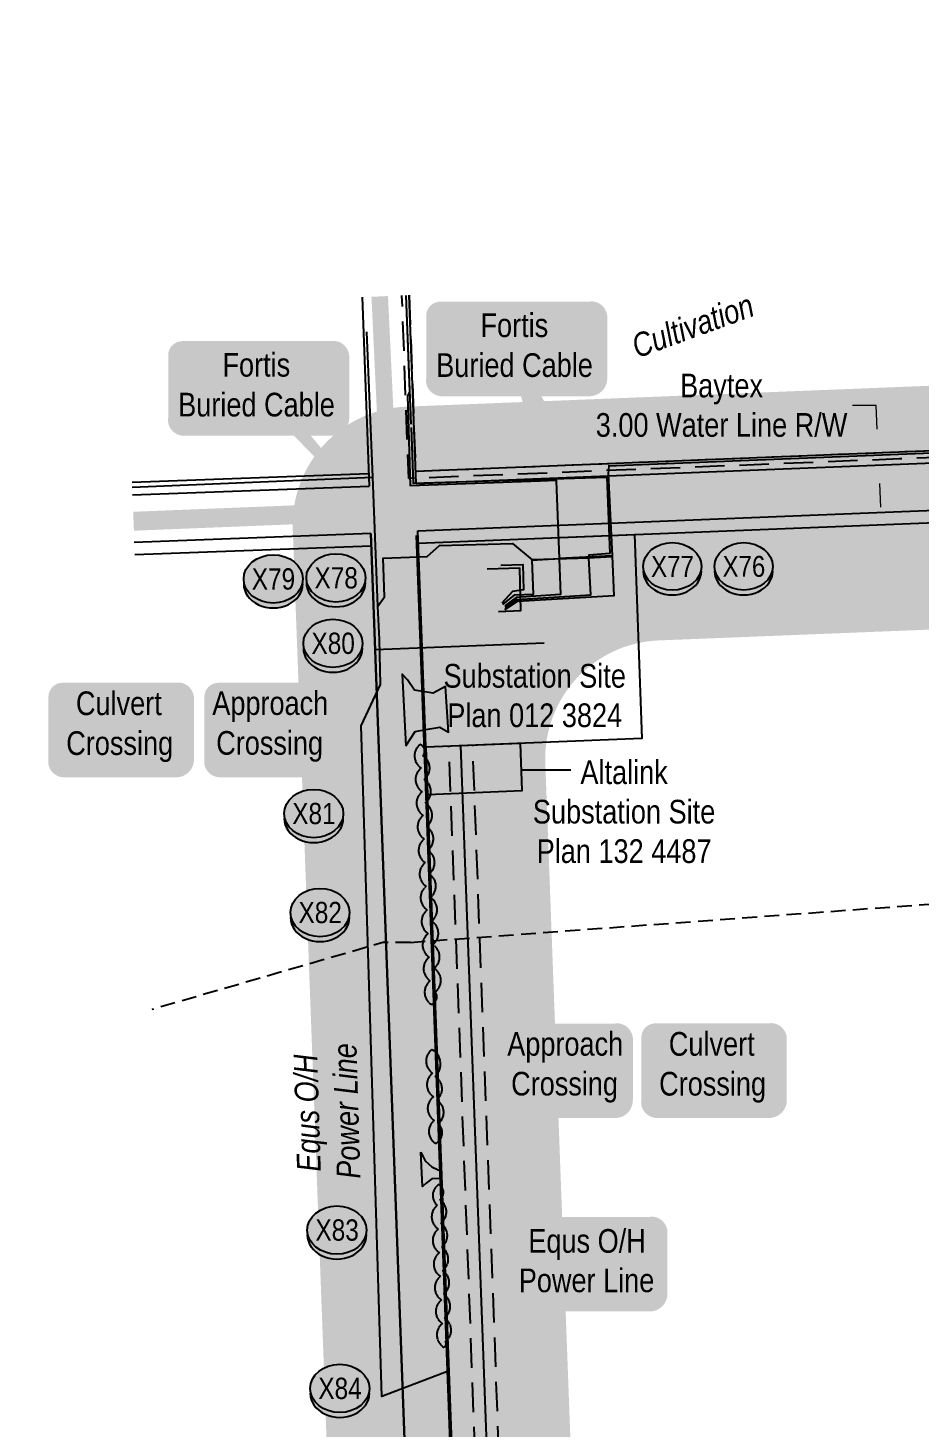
# Model space of a CAD drawing. Extents: x 675519 to 688669, y 5804595 to 5836613.
# Drawn here: x 683234 to 683611, y 5835244 to 5835836 of the extents above; entities that cross this region are included whole.
import ezdxf
from ezdxf.enums import TextEntityAlignment as Align

# ---------------------------------------------------------------- set-up
doc = ezdxf.new("R2010")
doc.units = 0
doc.header["$LTSCALE"] = 5
doc.header["$PDMODE"] = 3
doc.header["$PDSIZE"] = 10
for name, pattern in [('0', [1, 1, 0]), ('foc-FLOWLINE', [3.75, 2.5, -1.25]), ('UG_PIPE', [1.875, 1.25, -0.625])]:
    doc.linetypes.add(name, pattern=pattern)
doc.layers.get('Defpoints').update_dxf_attribs({"color": 9})
doc.layers.add('10-20_pump_placements_Lin', color=7, linetype='Continuous', plot=False)
for name, color, linetype in [('AS-PIPE-UG', 44, 'UG_PIPE'), ('AS-POWER', 104, 'foc-POWER'), ('AS-POWER-T', 104, 'Continuous'), ('AS-ROADS', 254, 'Continuous'), ('AS-TELEPHONE', 224, 'foc-TEL'), ('AS-TELUS', 224, 'foc-TEL'), ('C-FLOWLINE', 13, 'foc-FLOWLINE'), ('CG-NOTES', 7, 'Continuous'), ('F-EZE', 190, 'foc-FLOWLINE'), ('F-RW', 190, 'Continuous'), ('L-SEC', 7, 'Continuous'), ('L-TITLEDB', 4, 'Continuous'), ('P-BUFFER-H 30m', 51, 'Continuous'), ('P-CROSSINGS', 250, 'Continuous'), ('T-BUSH', 110, '0')]:
    doc.layers.add(name, color=color, linetype=linetype)
for name, color, linetype, lineweight in [('C-AR-T', 13, 'Continuous', 9), ('F-RW-T', 190, 'Continuous', 9), ('T-TEXT', 48, 'Continuous', 18)]:
    doc.layers.add(name, color=color, linetype=linetype, lineweight=lineweight)
doc.layers.add('P-PROPOSED-WL3', color=92, linetype='Continuous', true_color=0x00bd00)
doc.layers.add('P-PROPOSED-WL4', color=7, linetype='Continuous', true_color=0x5b5bc8)
doc.styles.add('175L', font='ARIALN.TTF', dxfattribs={"height": 20})
doc.styles.add('80', font='ARIALN.TTF', dxfattribs={"height": 10})
doc.styles.add('80CG', font='ARIALN.TTF', dxfattribs={"height": 10})
doc.styles.add('80LS', font='ARIALNI.TTF', dxfattribs={"height": 10})
doc.styles.add('Crossing', font='ARIALN.TTF', dxfattribs={"height": 10})
doc.styles.add('foc-LtypeFont', font='ARIALN.TTF', dxfattribs={"height": 7.35})
doc.linetypes.add('foc-POWER', pattern='A,6,-1,["P",foc-LtypeFont,S=0.2,R=0,X=-0.625,Y=-0.75],-1.24,4', length=12.24)
doc.linetypes.add('foc-TEL', pattern='A,2,-1,["T",foc-LtypeFont,S=0.2,R=0,X=-0.425,Y=-0.75],-1.24,8', length=12.24)
doc.linetypes.add('foc-TEL-NOLINE', pattern='A,0,-2,["T",foc-LtypeFont,S=0.2,R=0,X=-0.425,Y=-0.75],-10.24', length=12.24)
doc.dimstyles.new('Compass 5 000', dxfattribs={"dimscale": 5, "dimtxt": 9, "dimasz": 2, "dimexe": 0.2, "dimexo": 0.0625, "dimgap": 0.5, "dimtad": 0, "dimtih": 1, "dimtoh": 1, "dimzin": 0, "dimdsep": 46, "dimtxsty": '80CG', "dimcen": 0.1, "dimse1": 1, "dimse2": 1, "dimclrd": 256, "dimclrt": 256, "dimaunit": 1, "dimadec": 4, "dimazin": 0, "dimtfac": 0.06, "dimtofl": 0, "dimtmove": 0, "dimatfit": 1, "dimfxl": 0.2, "dimtolj": 1, "dimtzin": 0, "dimlwd": -1, "dimarcsym": 0})

# ---------------------------------------------------------------- blocks, each defined once
blk = doc.blocks.new('*U830')
h = blk.add_hatch(color=254)
edge = h.paths.add_edge_path()
edge.add_line((-24, -20), (24, -20))
edge.add_arc((24, -14), 6, 270, 360)
edge.add_line((30, -14), (30, 12.5))
edge.add_arc((24, 12.5), 6, 0, 90)
edge.add_line((24, 18.5), (-24, 18.5))
edge.add_arc((-24, 12.5), 6, 90, 180)
edge.add_line((-30, 12.5), (-30, -14))
edge.add_arc((-24, -14), 6, 180, 270)
at = {"color": 160, "flags": 128}
blk.add_lwpolyline([(-24, -20, 3, 3, 0), (24, -20, 3, 3, 0.414214), (30, -14, 3, 3, 0), (30, 12.5, 3, 0, 0.414214), (24, 18.5, 0, 0, 0), (-24, 18.5, 0, 0, 0.414214), (-30, 12.5, 0, 0, 0), (-30, -14, 0, 3, 0.414214)], format="xyseb", close=True, dxfattribs=at)
at = {"color": 160, "style": '80'}
blk.add_attdef('ENTER_TEXT_001', (-26.85, -4.92), '', height=10, dxfattribs=at)
blk = doc.blocks.new('*U1055')
h = blk.add_hatch(color=255)
edge = h.paths.add_edge_path()
edge.add_line((-26.5, -20), (26.5, -20))
edge.add_arc((26.5, -14), 6, 270, 360)
edge.add_line((32.5, -14), (32.5, 12.5))
edge.add_arc((26.5, 12.5), 6, 0, 90)
edge.add_line((26.5, 18.5), (-26.5, 18.5))
edge.add_arc((-26.5, 12.5), 6, 90, 180)
edge.add_line((-32.5, 12.5), (-32.5, -14))
edge.add_arc((-26.5, -14), 6, 180, 270)
at = {"color": 104, "flags": 128}
blk.add_lwpolyline([(-26.5, -20, 3, 3, 0), (26.5, -20, 3, 3, 0.414214), (32.5, -14, 3, 3, 0), (32.5, 12.5, 3, 0, 0.414214), (26.5, 18.5, 0, 0, 0), (-26.5, 18.5, 0, 0, 0.414214), (-32.5, 12.5, 0, 0, 0), (-32.5, -14, 0, 3, 0.414214)], format="xyseb", close=True, dxfattribs=at)
blk.add_lwpolyline([(-60.47, -46.81, 0, 7.5, 0), (0, 0, 0, 0, 0)], format="xyseb", dxfattribs=at)
at = {"color": 104, "style": '80'}
blk.add_attdef('ENTER_TEXT_001', (-26.85, -4.92), '', height=10, dxfattribs=at)
blk = doc.blocks.new('xing2')
h = blk.add_hatch(color=50)
h.dxf.hatch_style = 1
edge = h.paths.add_edge_path()
edge.add_ellipse((0, 0), major_axis=(-12.5, 0), ratio=0.816297, start_angle=0, end_angle=360)
h = blk.add_hatch(color=250)
h.dxf.hatch_style = 1
edge = h.paths.add_edge_path()
edge.add_ellipse((0, -2.05), major_axis=(-12.5, 0), ratio=0.816297, start_angle=0, end_angle=180)
edge.add_line((12.5, -2.05), (12.5, 0))
edge.add_ellipse((0, 0), major_axis=(-12.5, 0), ratio=0.816297, start_angle=0, end_angle=180, ccw=False)
edge.add_line((-12.5, 0), (-12.5, -2.05))
at = {"color": 250}
blk.add_ellipse((0, 0), major_axis=(-12.5, 0), ratio=0.816297, dxfattribs=at)
blk.add_ellipse((0, -2.05), major_axis=(-12.5, 0), ratio=0.816297, start_param=0, end_param=3.141593, dxfattribs=at)
at = {"color": 250, "style": 'Crossing'}
blk.add_attdef('CROSSING', text='', height=9, dxfattribs=at).set_placement((0.09, 0.02), align=Align.MIDDLE_CENTER)
at = {"color": 250, "style": 'Crossing', "flags": 1}
for tag, p in [('OWNER', (0.09, -12.49)), ('DESCRIPTION', (0.09, -25.77)), ('LOCATION', (0.09, -39.3)), ('DWG_REF', (0.09, -52.84))]:
    blk.add_attdef(tag, text='', height=9, dxfattribs=at).set_placement(p, align=Align.MIDDLE_CENTER)
blk = doc.blocks.new('*U832')
h = blk.add_hatch(color=59)
edge = h.paths.add_edge_path()
edge.add_line((-21.5, -20), (21.5, -20))
edge.add_arc((21.5, -14), 6, 270, 360)
edge.add_line((27.5, -14), (27.5, 12.5))
edge.add_arc((21.5, 12.5), 6, 0, 90)
edge.add_line((21.5, 18.5), (-21.5, 18.5))
edge.add_arc((-21.5, 12.5), 6, 90, 180)
edge.add_line((-27.5, 12.5), (-27.5, -14))
edge.add_arc((-21.5, -14), 6, 180, 270)
at = {"color": 1, "flags": 128}
blk.add_lwpolyline([(-21.5, -20, 3, 3, 0), (21.5, -20, 3, 3, 0.414214), (27.5, -14, 3, 3, 0), (27.5, 12.5, 3, 0, 0.414214), (21.5, 18.5, 0, 0, 0), (-21.5, 18.5, 0, 0, 0.414214), (-27.5, 12.5, 0, 0, 0), (-27.5, -14, 0, 3, 0.414214)], format="xyseb", close=True, dxfattribs=at)
blk.add_lwpolyline([(63.08, 0.22, 0, 7.5, 0), (0, 0, 0, 0, 0)], format="xyseb", dxfattribs=at)
at = {"color": 1, "style": '80'}
blk.add_attdef('ENTER_TEXT_001', (-35.99, -5), '', height=10, dxfattribs=at)
blk = doc.blocks.new('*U834')
h = blk.add_hatch(color=59)
edge = h.paths.add_edge_path()
edge.add_line((-21.5, -20), (21.5, -20))
edge.add_arc((21.5, -14), 6, 270, 360)
edge.add_line((27.5, -14), (27.5, 12.5))
edge.add_arc((21.5, 12.5), 6, 0, 90)
edge.add_line((21.5, 18.5), (-21.5, 18.5))
edge.add_arc((-21.5, 12.5), 6, 90, 180)
edge.add_line((-27.5, 12.5), (-27.5, -14))
edge.add_arc((-21.5, -14), 6, 180, 270)
at = {"color": 1, "flags": 128}
blk.add_lwpolyline([(-21.5, -20, 3, 3, 0), (21.5, -20, 3, 3, 0.414214), (27.5, -14, 3, 3, 0), (27.5, 12.5, 3, 0, 0.414214), (21.5, 18.5, 0, 0, 0), (-21.5, 18.5, 0, 0, 0.414214), (-27.5, 12.5, 0, 0, 0), (-27.5, -14, 0, 3, 0.414214)], format="xyseb", close=True, dxfattribs=at)
blk.add_lwpolyline([(-53.13, -44.56, 0, 7.5, 0), (0, 0, 0, 0, 0)], format="xyseb", dxfattribs=at)
at = {"color": 1, "style": '80'}
blk.add_attdef('ENTER_TEXT_001', (-35.99, -5), '', height=10, dxfattribs=at)
blk = doc.blocks.new('*D1007')
at = {"layer": 'C-AR-T', "transparency": 16777216}
for p, q in [((683592.78, 5835676.52), (683582.78, 5835676.52)), ((683593.18, 5835666.53), (683592.78, 5835676.52)), ((683594.09, 5835643.54), (683594.49, 5835633.55))]:
    blk.add_line(p, q, dxfattribs=at)
for points in [[(683594.84, 5835666.59), (683591.51, 5835666.46), (683593.57, 5835656.53)], [(683595.76, 5835643.61), (683592.43, 5835643.48), (683593.69, 5835653.54)]]:
    blk.add_solid(points, dxfattribs=at)
at = {"layer": 'Defpoints', "color": 0, "transparency": 16777216}
for p in [(683593.57, 5835656.53), (683605.75, 5835657.02), (683605.87, 5835654.02)]:
    blk.add_point(p, dxfattribs=at)
at = {"layer": 'C-AR-T', "transparency": 16777216, "insert": (683527.39, 5835676.52), "char_height": 10, "attachment_point": 5, "style": '80CG'}
blk.add_mtext('\\A1;Baytex\\P3.00 Water Line R/W', dxfattribs=at)
blk = doc.blocks.new('*U1073')
h = blk.add_hatch(color=255)
edge = h.paths.add_edge_path()
edge.add_line((-31.5, -20), (31.5, -20))
edge.add_arc((31.5, -14), 6, 270, 360)
edge.add_line((37.5, -14), (37.5, 12.5))
edge.add_arc((31.5, 12.5), 6, 0, 90)
edge.add_line((31.5, 18.5), (-31.5, 18.5))
edge.add_arc((-31.5, 12.5), 6, 90, 180)
edge.add_line((-37.5, 12.5), (-37.5, -14))
edge.add_arc((-31.5, -14), 6, 180, 270)
at = {"color": 104, "flags": 128}
blk.add_lwpolyline([(-31.5, -20, 3, 3, 0), (31.5, -20, 3, 3, 0.414214), (37.5, -14, 3, 3, 0), (37.5, 12.5, 3, 0, 0.414214), (31.5, 18.5, 0, 0, 0), (-31.5, 18.5, 0, 0, 0.414214), (-37.5, 12.5, 0, 0, 0), (-37.5, -14, 0, 3, 0.414214)], format="xyseb", close=True, dxfattribs=at)
blk.add_lwpolyline([(18, -73.11, 0, 7.5, 0), (0, 0, 0, 0, 0)], format="xyseb", dxfattribs=at)
at = {"color": 104, "style": '80'}
blk.add_attdef('ENTER_TEXT_001', (-26.85, -4.92), '', height=10, dxfattribs=at)
blk = doc.blocks.new('*U1074')
h = blk.add_hatch(color=255)
edge = h.paths.add_edge_path()
edge.add_line((-31.5, -20), (31.5, -20))
edge.add_arc((31.5, -14), 6, 270, 360)
edge.add_line((37.5, -14), (37.5, 12.5))
edge.add_arc((31.5, 12.5), 6, 0, 90)
edge.add_line((31.5, 18.5), (-31.5, 18.5))
edge.add_arc((-31.5, 12.5), 6, 90, 180)
edge.add_line((-37.5, 12.5), (-37.5, -14))
edge.add_arc((-31.5, -14), 6, 180, 270)
at = {"color": 104, "flags": 128}
blk.add_lwpolyline([(-31.5, -20, 3, 3, 0), (31.5, -20, 3, 3, 0.414214), (37.5, -14, 3, 3, 0), (37.5, 12.5, 3, 0, 0.414214), (31.5, 18.5, 0, 0, 0), (-31.5, 18.5, 0, 0, 0.414214), (-37.5, 12.5, 0, 0, 0), (-37.5, -14, 0, 3, 0.414214)], format="xyseb", close=True, dxfattribs=at)
blk.add_lwpolyline([(66.08, -73.36, 0, 7.5, 0), (0, 0, 0, 0, 0)], format="xyseb", dxfattribs=at)
at = {"color": 104, "style": '80'}
blk.add_attdef('ENTER_TEXT_001', (-26.85, -4.92), '', height=10, dxfattribs=at)

msp = doc.modelspace()

# ---------------------------------------------------------------- hatches: boundary and pattern name
at = {"layer": 'AS-ROADS'}
h = msp.add_hatch(color=256, dxfattribs=at)
h.dxf.hatch_style = 1
h.paths.add_polyline_path([(683393.978, 5835532.591), (683397.955, 5835538.718), (683404.086, 5835539.877), (683408.39, 5835540.546), (683412.035, 5835538.393), (683410.709, 5835557.768), (683405.573, 5835554.953), (683397.619, 5835556.112), (683394.637, 5835560.583), (683392.482, 5835562.902)])
h = msp.add_hatch(color=256, dxfattribs=at)
h.dxf.hatch_style = 1
h.paths.add_polyline_path([(683400.249, 5835360.92), (683402.076, 5835357.267), (683404.948, 5835354.658), (683407.624, 5835353.418), (683408.93, 5835353.027), (683408.995, 5835349.765), (683404.948, 5835349.7), (683402.533, 5835347.874), (683400.967, 5835346.373)])
at = {"layer": 'P-BUFFER-H 30m'}
h = msp.add_hatch(color=256, dxfattribs=at)
h.dxf.hatch_style = 1
edge = h.paths.add_edge_path()
edge.add_line((681080.718, 5808646.187), (681105.572, 5807996.066))
edge.add_line((681105.572, 5807996.066), (681135.943, 5807191.54))
edge.add_line((681135.943, 5807191.54), (681164.781, 5806422.193))
edge.add_arc((681202.018, 5806388.837), 49.992, 138.147575, 141.033878)
edge.add_line((681163.148, 5806420.275), (680801.328, 5806406.652))
edge.add_arc((680803.209, 5806356.695), 49.992, 92.156272, 138.00115)
edge.add_line((680766.057, 5806390.146), (680763.26, 5806387.039))
edge.add_line((680763.26, 5806387.039), (680763.26, 5806387.039))
edge.add_arc((680800.414, 5806353.589), 49.993, 138.002226, 138.002478)
edge.add_line((680763.26, 5806387.039), (680748.371, 5806370.502))
edge.add_arc((680785.523, 5806337.052), 49.992, 138.000934, 143.499205)
edge.add_arc((680697.368, 5806352.71), 49.992, 16.357193, 92.156635)
edge.add_line((680695.487, 5806402.666), (680404.164, 5806391.696))
edge.add_arc((680406.045, 5806341.739), 49.992, 92.156635, 182.205693)
edge.add_line((680356.09, 5806339.815), (680356.205, 5806336.818))
edge.add_line((680356.205, 5806336.818), (680356.205, 5806336.817))
edge.add_line((680356.205, 5806336.817), (680387.119, 5805534.19))
edge.add_arc((680437.074, 5805536.114), 49.992, 182.205693, 213.784565)
edge.add_line((680395.524, 5805508.315), (680396.741, 5805506.496))
edge.add_arc((680438.291, 5805534.295), 49.992, 213.784565, 215.811121)
edge.add_arc((680440.258, 5805531.357), 49.992, 211.758009, 212.724119)
edge.add_line((680398.2, 5805504.331), (680410.517, 5805185.397))
edge.add_arc((680460.472, 5805187.327), 49.992, 182.211697, 236.86814)
edge.add_arc((680445.202, 5805096.945), 49.992, 103.951921, 155.285581)
edge.add_line((680399.789, 5805117.847), (680241.828, 5804774.643))
edge.add_arc((680287.241, 5804753.741), 49.992, 155.285581, 245.285581)
edge.add_line((680266.339, 5804708.328), (680269.064, 5804707.074))
edge.add_arc((680289.966, 5804752.487), 49.992, 245.285581, 335.285581)
edge.add_line((680335.379, 5804731.586), (680471.559, 5805027.467))
edge.add_arc((680487.917, 5805074.707), 49.992, 250.899944, 291.992958)
edge.add_line((680506.639, 5805028.353), (680530.892, 5805038.148))
edge.add_arc((680512.17, 5805084.502), 49.992, 291.992958, 360)
edge.add_line((680562.162, 5805084.502), (680562.162, 5805168.516))
edge.add_arc((680512.17, 5805168.516), 49.992, 0, 66.879693)
edge.add_line((680531.8, 5805214.492), (680512.128, 5805222.891))
edge.add_line((680512.128, 5805222.891), (680500.53, 5805523.259))
edge.add_arc((680450.575, 5805521.33), 49.992, 2.211414, 33.784565)
edge.add_line((680492.125, 5805549.129), (680489.45, 5805553.127))
edge.add_line((680489.45, 5805553.127), (680461.039, 5806290.781))
edge.add_line((680461.039, 5806290.781), (680648.999, 5806297.859))
edge.add_line((680648.999, 5806297.859), (680648.238, 5806286.169))
edge.add_arc((680698.124, 5806282.921), 49.992, 176.274607, 211.300105)
edge.add_line((680655.408, 5806256.949), (680672.076, 5806229.535))
edge.add_arc((680714.792, 5806255.507), 49.992, 211.300105, 234.633064)
edge.add_line((680685.856, 5806214.74), (680706.872, 5806199.823))
edge.add_arc((680735.808, 5806240.589), 49.992, 234.633064, 275.426968)
edge.add_line((680740.537, 5806190.821), (680763.523, 5806193.005))
edge.add_arc((680758.795, 5806242.773), 49.992, 275.426968, 289.870674)
edge.add_line((680775.787, 5806195.758), (680795.915, 5806203.032))
edge.add_arc((680778.922, 5806250.048), 49.992, 289.870674, 316.904938)
edge.add_line((680815.428, 5806215.892), (680827.354, 5806228.64))
edge.add_arc((680790.849, 5806262.795), 49.992, 316.904938, 369.524588)
edge.add_line((680840.152, 5806271.067), (680834.485, 5806304.844))
edge.add_line((680834.485, 5806304.844), (681207.653, 5806318.894))
edge.add_arc((681205.772, 5806368.851), 49.992, 272.156272, 335.599006)
edge.add_arc((681219.148, 5806386.481), 49.992, 310.024654, 362.146657)
edge.add_line((681269.105, 5806388.353), (681238.854, 5807195.412))
edge.add_line((681238.854, 5807195.412), (681208.481, 5807999.976))
edge.add_line((681208.481, 5807999.976), (681185.252, 5808607.616))
edge.add_line((681185.252, 5808607.616), (681185.18, 5808609.49))
edge.add_arc((681150.888, 5808645.867), 49.992, 313.310399, 362.18938)
edge.add_line((681200.844, 5808647.777), (681194.885, 5808803.646))
edge.add_line((681194.885, 5808803.646), (681179.674, 5809204.914))
edge.add_line((681179.674, 5809204.914), (681166.464, 5809553.361))
edge.add_line((681166.464, 5809553.361), (681231.809, 5809555.992))
edge.add_arc((681229.798, 5809605.944), 49.992, 272.305414, 362.305414)
edge.add_line((681279.75, 5809607.955), (681278.699, 5809634.046))
edge.add_arc((681228.748, 5809632.035), 49.992, 2.305414, 92.305549)
edge.add_line((681226.736, 5809681.987), (681161.429, 5809679.358))
edge.add_line((681161.429, 5809679.358), (681146.968, 5810028.265))
edge.add_line((681146.968, 5810028.265), (681130.315, 5810430.061))
edge.add_line((681130.315, 5810430.061), (681113.617, 5810831.886))
edge.add_line((681113.617, 5810831.886), (681096.918, 5811233.706))
edge.add_line((681096.918, 5811233.706), (681080.229, 5811635.773))
edge.add_line((681080.229, 5811635.773), (681063.54, 5812037.842))
edge.add_line((681063.54, 5812037.842), (681058.653, 5812155.661))
edge.add_arc((681008.704, 5812153.589), 49.992, 2.374975, 51.253492)
edge.add_line((681039.993, 5812192.579), (681012.958, 5812844.399))
edge.add_arc((680963.009, 5812842.328), 49.992, 2.37502, 10.464452)
edge.add_arc((680962.43, 5812856.431), 49.992, 354.232685, 362.351272)
edge.add_line((681012.381, 5812858.482), (681008.576, 5812951.13))
edge.add_arc((680974.182, 5812987.41), 49.992, 313.471584, 362.351393)
edge.add_line((681024.132, 5812989.461), (681012.874, 5813263.64))
edge.add_line((681012.874, 5813263.64), (680996.387, 5813665.133))
edge.add_line((680996.387, 5813665.133), (680979.9, 5814066.646))
edge.add_line((680979.9, 5814066.646), (680963.413, 5814468.105))
edge.add_line((680963.413, 5814468.105), (680947.82, 5814868.957))
edge.add_line((680947.82, 5814868.957), (680932.226, 5815269.862))
edge.add_line((680932.226, 5815269.862), (680916.187, 5815673.446))
edge.add_line((680916.187, 5815673.446), (680902.247, 5816024.227))
edge.add_line((680902.247, 5816024.227), (681029.087, 5816029.743))
edge.add_arc((681026.915, 5816079.688), 49.992, 272.490308, 362.490783)
edge.add_line((681076.86, 5816081.861), (681075.07, 5816122.991))
edge.add_arc((681025.125, 5816120.819), 49.992, 2.490783, 92.542475)
edge.add_line((681022.908, 5816170.762), (680846.754, 5816162.94))
edge.add_line((680846.754, 5816162.94), (680826.746, 5816162.1))
edge.add_line((680826.746, 5816162.1), (680178.723, 5816135.628))
edge.add_line((680178.723, 5816135.628), (680034.593, 5816129.719))
edge.add_line((680034.593, 5816129.719), (679294.822, 5816099.241))
edge.add_line((679294.822, 5816099.241), (679268.154, 5816835.287))
edge.add_line((679268.154, 5816835.287), (679238.318, 5817639.233))
edge.add_line((679238.318, 5817639.233), (679208.822, 5818440.306))
edge.add_line((679208.822, 5818440.306), (679178.537, 5819263.251))
edge.add_line((679178.537, 5819263.251), (679178.426, 5819266.249))
edge.add_arc((679128.468, 5819264.41), 49.992, 2.107602, 10.128914)
edge.add_arc((679127.972, 5819278.512), 49.992, 353.901948, 362.0332)
edge.add_line((679177.933, 5819280.286), (679177.826, 5819283.284))
edge.add_line((679177.826, 5819283.284), (679149.272, 5820087.616))
edge.add_arc((679099.311, 5820085.842), 49.992, 2.0332, 2.106044)
edge.add_line((679149.269, 5820087.679), (679119.714, 5820891.394))
edge.add_line((679119.714, 5820891.394), (679090.087, 5821693.919))
edge.add_line((679090.087, 5821693.919), (679062.231, 5822443.482))
edge.add_line((679062.231, 5822443.482), (679240.91, 5822449.626))
edge.add_arc((679239.192, 5822499.589), 49.992, 271.969331, 361.969331)
edge.add_line((679289.154, 5822501.307), (679288.361, 5822524.382))
edge.add_arc((679238.398, 5822522.665), 49.992, 1.969331, 91.970839)
edge.add_line((679236.679, 5822572.627), (679054.516, 5822566.359))
edge.add_line((679054.516, 5822566.359), (679047.411, 5822739.896))
edge.add_arc((678997.461, 5822737.851), 49.992, 2.344594, 92.344838)
edge.add_line((678995.416, 5822787.801), (678972.255, 5822786.853))
edge.add_arc((678974.301, 5822736.902), 49.992, 92.344838, 182.338091)
edge.add_line((678924.35, 5822734.863), (678932.659, 5822531.361))
edge.add_line((678932.659, 5822531.361), (678873.031, 5822476.941))
edge.add_line((678873.031, 5822476.941), (678863.707, 5822473.868))
edge.add_line((678863.707, 5822473.868), (678815.239, 5822482.487))
edge.add_line((678815.239, 5822482.487), (678688.2, 5822529.138))
edge.add_line((678688.2, 5822529.138), (678638.278, 5822547.468))
edge.add_arc((678621.046, 5822500.54), 49.992, 69.837285, 92.113759)
edge.add_line((678619.203, 5822550.498), (678183.851, 5822534.43))
edge.add_line((678183.851, 5822534.43), (677432.515, 5822506.69))
edge.add_line((677432.515, 5822506.69), (677424.466, 5822755.065))
edge.add_arc((677374.5, 5822753.446), 49.992, 1.85614, 50.732314)
edge.add_line((677406.143, 5822792.15), (677391.003, 5823259.89))
edge.add_arc((677341.037, 5823258.272), 49.992, 1.853921, 1.973555)
edge.add_line((677390.999, 5823259.994), (677363.281, 5824064.376))
edge.add_line((677363.281, 5824064.376), (677340.894, 5824764.987))
edge.add_line((677340.894, 5824764.987), (677337.215, 5824870.664))
edge.add_line((677337.215, 5824870.664), (677312.598, 5825579.214))
edge.add_arc((677278.422, 5825615.693), 49.988, 313.13361, 361.988412)
edge.add_line((677328.379, 5825617.427), (677326.478, 5825672.182))
edge.add_arc((677276.521, 5825670.448), 49.988, 1.988412, 37.013358)
edge.add_line((677316.436, 5825700.54), (677307.792, 5825712.006))
edge.add_line((677307.792, 5825712.006), (677276.45, 5826498.867))
edge.add_line((677276.45, 5826498.867), (677267.03, 5826742.182))
edge.add_arc((677232.734, 5826778.549), 49.988, 313.320522, 362.218614)
edge.add_line((677282.684, 5826780.484), (677262.425, 5827303.421))
edge.add_arc((677212.475, 5827301.486), 49.988, 2.218615, 2.51003)
edge.add_line((677262.415, 5827303.675), (677227.191, 5828107.193))
edge.add_line((677227.191, 5828107.193), (677194.242, 5828856.12))
edge.add_line((677194.242, 5828856.12), (677194.242, 5828856.12))
edge.add_line((677194.242, 5828856.12), (677946.339, 5828883.626))
edge.add_line((677946.339, 5828883.626), (678748.857, 5828913.16))
edge.add_line((678748.857, 5828913.16), (678768.954, 5828913.892))
edge.add_arc((678770.331, 5828876.978), 36.939, 92.017864, 92.137444, ccw=False)
edge.add_line((678769.031, 5828913.895), (678844.642, 5828916.765))
edge.add_arc((678842.746, 5828966.716), 49.988, 272.173678, 328.477244)
edge.add_line((678885.357, 5828940.581), (679109.363, 5828949.103))
edge.add_arc((679107.462, 5828999.054), 49.988, 272.178655, 290.977343)
edge.add_line((679125.358, 5828952.38), (679132.458, 5828955.102))
edge.add_line((679132.458, 5828955.102), (679572.569, 5828971.907))
edge.add_arc((679570.662, 5829021.858), 49.988, 272.18666, 276.686638)
edge.add_line((679576.482, 5828972.21), (680374.225, 5829002.792))
edge.add_arc((680372.311, 5829052.743), 49.988, 272.195397, 362.124156)
edge.add_line((680422.264, 5829054.596), (680392.528, 5829856.313))
edge.add_line((680392.528, 5829856.313), (680369.068, 5830486.306))
edge.add_arc((680334.813, 5830522.711), 49.988, 313.257877, 362.132739)
edge.add_line((680384.766, 5830524.571), (680379.696, 5830660.71))
edge.add_line((680379.696, 5830660.71), (680349.716, 5831464.27))
edge.add_line((680349.716, 5831464.27), (680320.84, 5832235.397))
edge.add_line((680320.84, 5832235.397), (681073.237, 5832263.625))
edge.add_line((681073.237, 5832263.625), (681878.619, 5832293.915))
edge.add_arc((681876.74, 5832343.867), 49.988, 272.153805, 280.265792)
edge.add_arc((681890.825, 5832344.398), 49.988, 264.056517, 272.112898)
edge.add_line((681892.668, 5832294.445), (682698.798, 5832324.186))
edge.add_line((682698.798, 5832324.186), (683505.045, 5832353.997))
edge.add_arc((683503.198, 5832403.95), 49.988, 272.117525, 362.146115)
edge.add_line((683553.15, 5832405.822), (683516.846, 5833374.602))
edge.add_arc((683482.434, 5833410.859), 49.988, 313.504645, 362.199485)
edge.add_line((683532.385, 5833412.777), (683509.154, 5834017.632))
edge.add_line((683509.154, 5834017.632), (683479.031, 5834821.393))
edge.add_line((683479.031, 5834821.393), (683452.905, 5835525.385))
edge.add_arc((683502.858, 5835527.238), 49.988, 92.287428, 182.12531, ccw=False)
edge.add_line((683500.863, 5835577.186), (684201.511, 5835605.173))
edge.add_line((684201.511, 5835605.173), (684916.472, 5835633.737))
edge.add_arc((684948.712, 5835671.938), 49.988, 229.837675, 272.287782)
edge.add_line((684950.708, 5835621.99), (685002.236, 5835624.049))
edge.add_line((685002.236, 5835624.049), (685289.273, 5835635.057))
edge.add_line((685289.273, 5835635.057), (685529.056, 5835282.522))
edge.add_arc((685570.389, 5835310.636), 49.988, 214.222356, 271.420588)
edge.add_line((685571.628, 5835260.663), (685784.954, 5835265.953))
edge.add_line((685784.954, 5835265.953), (685810.22, 5834607.754))
edge.add_arc((685860.172, 5834609.671), 49.988, 182.198313, 272.116949)
edge.add_line((685862.018, 5834559.717), (686635.376, 5834588.304))
edge.add_line((686635.376, 5834588.304), (686640.654, 5834586.083))
edge.add_arc((686660.039, 5834632.16), 49.988, 247.182957, 272.220798)
edge.add_line((686661.976, 5834582.209), (686692.792, 5834583.404))
edge.add_arc((686690.855, 5834633.355), 49.988, 272.220798, 362.220798)
edge.add_line((686740.805, 5834635.292), (686730.361, 5834904.602))
edge.add_line((686730.361, 5834904.602), (687081.39, 5834918.633))
edge.add_line((687081.39, 5834918.633), (687104.56, 5834919.965))
edge.add_arc((687102.493, 5834969.915), 49.992, 272.3701, 362.512715)
edge.add_line((687152.437, 5834972.107), (687151.495, 5834993.563))
edge.add_arc((687101.551, 5834991.372), 49.992, 2.512715, 92.512715)
edge.add_line((687099.36, 5835041.316), (687096.363, 5835041.184))
edge.add_arc((687098.555, 5834991.24), 49.992, 92.512715, 143.802887)
edge.add_line((687058.211, 5835020.764), (686673.367, 5835005.382))
edge.add_arc((686675.363, 5834955.434), 49.988, 92.288875, 182.220798)
edge.add_line((686625.413, 5834953.497), (686625.802, 5834943.46))
edge.add_line((686625.802, 5834943.46), (686635.579, 5834691.357))
edge.add_line((686635.579, 5834691.357), (685911.09, 5834664.576))
edge.add_line((685911.09, 5834664.576), (685885.848, 5835322.138))
edge.add_arc((685835.897, 5835320.22), 49.988, 2.198313, 91.420588)
edge.add_line((685834.658, 5835370.193), (685597.955, 5835364.323))
edge.add_line((685597.955, 5835364.323), (685359.371, 5835715.094))
edge.add_line((685359.371, 5835715.094), (685357.909, 5835717.243))
edge.add_arc((685316.576, 5835689.13), 49.988, 34.222356, 92.196177)
edge.add_line((685314.661, 5835739.081), (685041.508, 5835728.606))
edge.add_line((685041.508, 5835728.606), (685052.094, 5835765.359))
edge.add_arc((685004.06, 5835779.195), 49.988, 343.931086, 425.131456)
edge.add_line((685025.081, 5835824.547), (685010.355, 5835831.373))
edge.add_arc((684989.334, 5835786.021), 49.988, 65.131456, 155.476492)
edge.add_line((684943.856, 5835806.769), (684911.847, 5835736.609))
edge.add_line((684911.847, 5835736.609), (684197.4, 5835708.065))
edge.add_line((684197.4, 5835708.065), (683394.151, 5835675.98))
edge.add_arc((683396.146, 5835626.032), 49.988, 92.287428, 182.125311)
edge.add_line((683346.193, 5835624.179), (683346.496, 5835616.013))
edge.add_line((683346.496, 5835616.013), (683376.128, 5834817.555))
edge.add_line((683376.128, 5834817.555), (683406.254, 5834013.729))
edge.add_line((683406.254, 5834013.729), (683427.931, 5833449.314))
edge.add_arc((683462.38, 5833413.092), 49.988, 133.562272, 182.146115)
edge.add_line((683412.427, 5833411.22), (683448.263, 5832454.942))
edge.add_line((683448.263, 5832454.942), (682694.998, 5832427.09))
edge.add_line((682694.998, 5832427.09), (681941.792, 5832399.302))
edge.add_line((681941.792, 5832399.302), (681925.069, 5832845.574))
edge.add_arc((681875.117, 5832843.703), 49.988, 2.145927, 143.113192)
edge.add_line((681835.136, 5832873.707), (681815.977, 5832848.178))
edge.add_arc((681855.958, 5832818.174), 49.988, 143.113192, 182.146882)
edge.add_line((681806.006, 5832816.301), (681821.806, 5832394.825))
edge.add_line((681821.806, 5832394.825), (681069.371, 5832366.527))
edge.add_line((681069.371, 5832366.527), (680264.034, 5832336.312))
edge.add_arc((680265.908, 5832286.36), 49.988, 92.148626, 182.144523)
edge.add_line((680215.955, 5832284.489), (680246.813, 5831460.424))
edge.add_line((680246.813, 5831460.424), (680276.793, 5830656.874))
edge.add_line((680276.793, 5830656.874), (680280.35, 5830561.365))
edge.add_arc((680314.605, 5830524.96), 49.988, 133.258056, 182.132573)
edge.add_line((680264.652, 5830523.1), (680289.624, 5829852.488))
edge.add_line((680289.624, 5829852.488), (680317.399, 5829103.664))
edge.add_line((680317.399, 5829103.664), (679565.647, 5829074.845))
edge.add_arc((679567.562, 5829024.894), 49.988, 92.195397, 96.67124)
edge.add_line((679561.755, 5829074.543), (679119.768, 5829057.667))
edge.add_arc((679121.676, 5829007.716), 49.988, 92.18666, 110.977343)
edge.add_line((679103.78, 5829054.39), (679096.683, 5829051.669))
edge.add_line((679096.683, 5829051.669), (678836.889, 5829041.786))
edge.add_arc((678838.789, 5828991.834), 49.988, 92.178655, 148.471912)
edge.add_line((678796.18, 5829017.974), (678765.219, 5829016.799))
edge.add_line((678765.219, 5829016.799), (678765.219, 5829016.799))
edge.add_line((678765.219, 5829016.799), (678745.151, 5829016.068))
edge.add_line((678745.151, 5829016.068), (677942.563, 5828986.531))
edge.add_line((677942.563, 5828986.531), (677137.133, 5828957.074))
edge.add_arc((677138.96, 5828907.12), 49.988, 92.094528, 182.519115)
edge.add_line((677089.021, 5828904.923), (677124.316, 5828102.675))
edge.add_line((677124.316, 5828102.675), (677159.533, 5827299.3))
edge.add_line((677159.533, 5827299.3), (677178.213, 5826817.134))
edge.add_arc((677212.509, 5826780.767), 49.988, 133.32201, 182.217236)
edge.add_line((677162.559, 5826778.833), (677173.554, 5826494.853))
edge.add_arc((677223.504, 5826496.787), 49.988, 182.217236, 182.280936)
edge.add_line((677173.556, 5826494.798), (677205.558, 5825691.35))
edge.add_arc((677255.506, 5825693.339), 49.988, 182.280935, 217.013358)
edge.add_line((677215.591, 5825663.246), (677222.972, 5825653.457))
edge.add_arc((677258.231, 5825618.024), 49.988, 134.859155, 181.98979)
edge.add_line((677208.274, 5825616.288), (677232.565, 5824917.111))
edge.add_line((677232.565, 5824917.111), (676928.867, 5824906.876))
edge.add_line((676928.867, 5824906.876), (676710.004, 5824899.468))
edge.add_arc((676668.108, 5824872.194), 49.992, 33.064184, 91.908134)
edge.add_line((676666.443, 5824922.158), (676663.445, 5824922.058))
edge.add_arc((676665.11, 5824872.094), 49.992, 91.908134, 181.908133)
edge.add_line((676615.146, 5824870.429), (676616.104, 5824841.672))
edge.add_arc((676666.068, 5824843.337), 49.992, 181.908133, 271.89578)
edge.add_line((676667.722, 5824793.372), (677218.916, 5824811.617))
edge.add_line((677218.916, 5824811.617), (677222.975, 5824756.879))
edge.add_arc((677272.831, 5824760.577), 49.992, 184.241644, 224.574097)
edge.add_line((677237.219, 5824725.49), (677260.359, 5824060.811))
edge.add_line((677260.359, 5824060.811), (677288.074, 5823256.503))
edge.add_line((677288.074, 5823256.503), (677304.528, 5822748.18))
edge.add_arc((677354.494, 5822749.797), 49.992, 181.853921, 230.73471)
edge.add_line((677322.853, 5822711.092), (677331.31, 5822450.151))
edge.add_arc((677381.276, 5822451.77), 49.992, 181.85614, 272.114422)
edge.add_line((677383.12, 5822401.812), (678187.65, 5822431.516))
edge.add_line((678187.65, 5822431.516), (678612.575, 5822447.199))
edge.add_line((678612.575, 5822447.199), (678652.701, 5822432.465))
edge.add_line((678652.701, 5822432.465), (678784.127, 5822384.204))
edge.add_arc((678801.359, 5822431.132), 49.992, 249.83607, 259.916772)
edge.add_line((678792.607, 5822381.912), (678858.839, 5822370.134))
edge.add_arc((678867.592, 5822419.354), 49.992, 259.916772, 288.236395)
edge.add_line((678883.236, 5822371.873), (678916.026, 5822382.677))
edge.add_arc((678900.381, 5822430.158), 49.992, 288.236395, 312.385982)
edge.add_line((678934.082, 5822393.233), (678960.159, 5822417.033))
edge.add_line((678960.159, 5822417.033), (678987.174, 5821690.107))
edge.add_line((678987.174, 5821690.107), (679016.8, 5820887.602))
edge.add_line((679016.8, 5820887.602), (679046.354, 5820083.928))
edge.add_line((679046.354, 5820083.928), (679073.136, 5819329.516))
edge.add_line((679073.136, 5819329.516), (678994.732, 5819326.621))
edge.add_arc((678996.577, 5819276.663), 49.992, 92.114343, 182.120263)
edge.add_line((678946.619, 5819274.813), (678947.363, 5819254.714))
edge.add_arc((678997.321, 5819256.563), 49.992, 182.120263, 272.120376)
edge.add_line((678999.17, 5819206.605), (679077.461, 5819209.504))
edge.add_line((679077.461, 5819209.504), (679105.908, 5818436.518))
edge.add_line((679105.908, 5818436.518), (679135.404, 5817635.43))
edge.add_line((679135.404, 5817635.43), (679165.24, 5816831.512))
edge.add_line((679165.24, 5816831.512), (679193.834, 5816042.292))
edge.add_arc((679243.794, 5816044.102), 49.992, 182.075009, 272.359195)
edge.add_line((679245.851, 5815994.153), (680038.822, 5816026.822))
edge.add_line((680038.822, 5816026.822), (680212.548, 5816033.945))
edge.add_line((680212.548, 5816033.945), (680797.844, 5816057.871))
edge.add_line((680797.844, 5816057.871), (680813.284, 5815669.357))
edge.add_line((680813.284, 5815669.357), (680829.321, 5815265.815))
edge.add_line((680829.321, 5815265.815), (680844.914, 5814864.954))
edge.add_line((680844.914, 5814864.954), (680860.51, 5814464.045))
edge.add_arc((680910.464, 5814465.988), 49.992, 182.227684, 182.35159)
edge.add_line((680860.514, 5814463.937), (680877.003, 5814062.421))
edge.add_line((680877.003, 5814062.421), (680893.49, 5813660.908))
edge.add_line((680893.49, 5813660.908), (680909.976, 5813259.414))
edge.add_line((680909.976, 5813259.414), (680919.859, 5813018.743))
edge.add_arc((680954.253, 5812982.463), 49.992, 133.471692, 182.351272)
edge.add_line((680904.303, 5812980.412), (680907.31, 5812907.185))
edge.add_line((680907.31, 5812907.185), (680828.417, 5812903.917))
edge.add_arc((680830.486, 5812853.968), 49.992, 92.372072, 163.293602)
edge.add_line((680782.604, 5812868.339), (680776.486, 5812847.954))
edge.add_arc((680824.368, 5812833.583), 49.992, 163.293602, 272.371895)
edge.add_line((680826.437, 5812783.634), (680912.259, 5812787.189))
edge.add_line((680912.259, 5812787.189), (680938.809, 5812147.049))
edge.add_line((680938.809, 5812147.049), (680938.813, 5812147.049))
edge.add_arc((680988.732, 5812149.759), 49.992, 183.107686, 231.253444)
edge.add_line((680957.443, 5812110.769), (680960.644, 5812033.573))
edge.add_line((680960.644, 5812033.573), (680977.333, 5811631.502))
edge.add_line((680977.333, 5811631.502), (680994.023, 5811229.432))
edge.add_line((680994.023, 5811229.432), (681010.722, 5810827.61))
edge.add_line((681010.722, 5810827.61), (681027.42, 5810425.791))
edge.add_line((681027.42, 5810425.791), (681044.073, 5810024.001))
edge.add_line((681044.073, 5810024.001), (681058.528, 5809675.237))
edge.add_line((681058.528, 5809675.237), (681060.725, 5809622.21))
edge.add_arc((681110.675, 5809624.28), 49.992, 182.37329, 193.980171)
edge.add_arc((681111.508, 5809604.183), 49.992, 170.769725, 182.170975)
edge.add_line((681061.552, 5809602.29), (681076.764, 5809201.013))
edge.add_line((681076.764, 5809201.013), (681091.976, 5808799.728))
edge.add_line((681091.976, 5808799.728), (681096.382, 5808684.473))
edge.add_arc((681130.674, 5808648.096), 49.992, 133.310512, 182.189276)
edge.add_line((681080.718, 5808646.186), (681080.718, 5808646.187))
at = {"layer": 'P-PROPOSED-WL3', "linetype": 'Continuous'}
h = msp.add_hatch(color=256, dxfattribs=at)
h.dxf.hatch_style = 1
h.paths.add_polyline_path([(684953.966, 5835716.064), (684951.087, 5835709.752), (684949.028, 5835688.366), (684199.285, 5835658.413), (683395.936, 5835626.324), (683396.239, 5835618.158), (683399.237, 5835618.269), (683399.045, 5835623.446), (684199.405, 5835655.416), (684951.763, 5835685.474), (684954.024, 5835708.964), (684957.325, 5835716.198)])
at = {"layer": 'P-PROPOSED-WL4'}
h = msp.add_hatch(color=256, dxfattribs=at)
h.dxf.hatch_style = 1
h.paths.add_polyline_path([(678776.296, 5828963.673), (678841.971, 5828966.182), (678841.125, 5828988.417), (679106.688, 5828998.52), (679121.511, 5829004.203), (679569.887, 5829021.324), (679569.882, 5829021.477), (680371.726, 5829052.22), (680341.986, 5829854.036), (680317.122, 5830521.733), (680334.223, 5830522.37), (680329.152, 5830658.525), (680299.169, 5831462.182), (680268.419, 5832283.352), (681070.864, 5832313.458), (681876.342, 5832343.751), (681858.595, 5832817.167), (681872.038, 5832835.08), (681890.428, 5832344.283), (682696.659, 5832374.028), (683503.001, 5832403.842), (683465.288, 5833410.226), (683482.235, 5833410.876), (683459.001, 5834015.805), (683428.872, 5834819.712), (683399.237, 5835618.269), (683396.239, 5835618.158), (683425.874, 5834819.601), (683456.003, 5834015.693), (683479.122, 5833413.758), (683462.178, 5833413.109), (683499.891, 5832406.729), (682696.548, 5832377.025), (681893.313, 5832347.391), (681874.718, 5832843.649), (681855.557, 5832818.117), (681873.232, 5832346.636), (681070.751, 5832316.456), (680265.309, 5832286.237), (680296.172, 5831462.07), (680326.155, 5830658.414), (680331.114, 5830525.256), (680314.013, 5830524.619), (680338.988, 5829853.924), (680368.617, 5829055.102), (679566.787, 5829024.36), (679566.792, 5829024.207), (679120.901, 5829007.182), (679106.077, 5829001.498), (678838.014, 5828991.3), (678838.86, 5828969.065), (678776.238, 5828966.688)])

# ---------------------------------------------------------------- linework, layer by layer
at = {"layer": '10-20_pump_placements_Lin'}
msp.add_lwpolyline([(683398.272, 5835621.512), (683438.272, 5834547.208), (683452.001, 5834185.63), (683481.449, 5833415.648), (683464.394, 5833414.656), (683502.192, 5832408.314), (682565.2, 5832373.329), (681892.205, 5832348.921), (681873.801, 5832841.491), (681857.518, 5832820.915), (681875.117, 5832348.426), (680863.224, 5832309.999), (680266.96, 5832287.484), (680332.923, 5830526.652), (680315.77, 5830525.706), (680344.37, 5829759.082), (680370.319, 5829055.977), (679121.342, 5829007.962), (679106.346, 5829002.396), (678839.608, 5828991.821), (678840.216, 5828970.142), (677139.351, 5828907.113), (677211.09, 5827268.033)], dxfattribs=at)
at = {"layer": 'AS-PIPE-UG', "flags": 128}
for points in [[(683395.892, 5835449.575), (683838.389, 5835482.201), (684099.937, 5835498.292), (684140.302, 5835502.77), (684183.512, 5835513.138), (684204.351, 5835522.912)], [(683395.892, 5835449.575), (683384.255, 5835449.486), (683286.605, 5835421.169)]]:
    msp.add_lwpolyline(points, dxfattribs=at)
at = {"layer": 'AS-POWER', "flags": 128}
for points in [[(683395.677, 5835682.428), (683394.175, 5835723.025)], [(683396.215, 5835668.655), (683394.179, 5835723.025)], [(683383.329, 5835558.557), (683382.801, 5835577.565), (683382.135, 5835591.676), (683381.218, 5835617.118), (683380.058, 5835646.134), (683377.449, 5835707.612)], [(683395.677, 5835682.428), (683394.736, 5835680.619), (683395.827, 5835642.67), (683450.666, 5835644.64)], [(683479.478, 5835650.987), (684198.486, 5835679.927)], [(683396.154, 5835667.131), (683397.096, 5835643.649), (683478.944, 5835646.182), (683480.223, 5835613.906), (683471.343, 5835613.259), (683471.255, 5835612.362), (683471.267, 5835612.145)], [(683481.265, 5835612.876), (683479.673, 5835647.589), (683479.858, 5835650.931)], [(683278.366, 5835642.023), (683380.058, 5835646.134)], [(683450.666, 5835644.64), (683457.473, 5835644.884), (683457.487, 5835644.526)], [(683457.487, 5835644.526), (683458.711, 5835611.918), (683458.721, 5835611.647)], [(683382.135, 5835591.676), (683384.944, 5835595.595), (683384.432, 5835612.014), (683402.947, 5835612.692), (683408.144, 5835617.322), (683439.038, 5835618.108), (683447.295, 5835611.183)], [(683435.778, 5835590.219), (683441.118, 5835593.742), (683482.004, 5835596.226), (683481.268, 5835612.804), (683481.265, 5835612.876)], [(683481.169, 5835612.885), (683458.807, 5835611.854)], [(683471.274, 5835612.06), (683481.179, 5835612.668)], [(683433.188, 5835589.443), (683442.562, 5835589.788), (683442.185, 5835607.709), (683428.282, 5835607.323)], [(683434.12, 5835609.052), (683443.366, 5835609.308), (683443.662, 5835598.63), (683438.993, 5835597.849), (683434.569, 5835592.904)], [(683435.017, 5835592.371), (683440.028, 5835596.425), (683447.976, 5835596.74), (683447.378, 5835611.113), (683447.295, 5835611.183)], [(683458.721, 5835611.647), (683459.301, 5835596.598), (683440.564, 5835595.306), (683435.735, 5835591.76)], [(683435.965, 5835591.065), (683440.883, 5835594.463), (683472.15, 5835596.407), (683471.267, 5835612.145)], [(683447.141, 5835611.104), (683458.801, 5835611.749)], [(683447.421, 5835611.415), (683471.407, 5835612.147)], [(683412.265, 5835268.491), (683383.845, 5835257.691), (683375.135, 5835541.054), (683383.329, 5835558.557)], [(683524.424, 5832287.382), (683520.575, 5832387.296), (683489.869, 5833212.1), (683459.001, 5834015.805), (683402.431, 5835532.088)], [(683443.642, 5834820.26), (683417.201, 5835532.684)]]:
    msp.add_lwpolyline(points, dxfattribs=at)
at = {"layer": 'AS-POWER-T', "flags": 128}
msp.add_lwpolyline([(683447.219, 5835682.404, 4.999, 0, 0), (683480.114, 5835629.686, 0, 0, 0)], format="xyseb", dxfattribs=at)
at = {"layer": 'AS-ROADS', "const_width": 6.999, "flags": 128}
msp.add_lwpolyline([(683382.94, 5835722.572), (683387.224, 5835631.895), (683433.222, 5834416.137), (683459.711, 5833731.661), (683492.251, 5832911.333), (683511.05, 5832397.649)], dxfattribs=at)
at = {"layer": 'AS-ROADS', "flags": 128}
msp.add_lwpolyline([(683278.906, 5835627.559, 7.999, 7.999, 0), (684199.07, 5835664.395, 7.999, 7.999, 0), (684945.811, 5835693.709, 0, 0, 0)], format="xyseb", dxfattribs=at)
for points in [[(683393.978, 5835532.591), (683397.955, 5835538.718), (683404.086, 5835539.877), (683408.39, 5835540.546), (683412.035, 5835538.393), (683410.709, 5835557.768), (683405.573, 5835554.953), (683397.619, 5835556.112), (683394.637, 5835560.583), (683392.482, 5835562.902)], [(683400.249, 5835360.92), (683402.076, 5835357.267), (683404.948, 5835354.658), (683407.624, 5835353.418), (683408.93, 5835353.027), (683408.995, 5835349.765), (683404.948, 5835349.7), (683402.533, 5835347.874), (683400.967, 5835346.373)]]:
    msp.add_lwpolyline(points, close=True, dxfattribs=at)
at = {"layer": 'AS-TELEPHONE', "linetype": 'foc-TEL-NOLINE', "flags": 128}
for points in [[(683399.237, 5835618.269), (684199.598, 5835650.238)], [(683426.047, 5834363.587), (683408.982, 5834818.71), (683379.157, 5835622.351)], [(683279.431, 5835613.469), (683379.35, 5835617.177)]]:
    msp.add_lwpolyline(points, dxfattribs=at)
at = {"layer": 'AS-TELUS', "flags": 128}
msp.add_lwpolyline([(683380.977, 5835573.31), (683452.412, 5835576.163)], dxfattribs=at)
at = {"layer": 'C-FLOWLINE', "flags": 128}
for points in [[(683395.317, 5835723.071), (683398.098, 5835648.725), (683602.517, 5835656.891), (683605.515, 5835657.01), (684091.803, 5835676.435), (684314.095, 5835685.314), (684858.453, 5835707.062), (684860.259, 5835708.38), (684903.277, 5835739.779), (684915.136, 5835723.531), (684902.064, 5835713.99), (684977.546, 5835717.006), (684971.703, 5835706.71), (684956.942, 5835680.692), (684953.966, 5835675.448), (684974.324, 5835676.262)], [(684973.435, 5835673.224), (684948.695, 5835672.236), (684954.333, 5835682.173), (684969.094, 5835708.19), (684972.274, 5835713.793), (684892.33, 5835710.599), (684910.945, 5835724.185), (684902.623, 5835735.587), (684862.027, 5835705.957), (684859.485, 5835704.101), (684314.215, 5835682.317), (684091.923, 5835673.438), (683605.634, 5835654.013), (683602.637, 5835653.893), (683395.213, 5835645.608), (683392.32, 5835722.95)]]:
    msp.add_lwpolyline(points, dxfattribs=at)
at = {"layer": 'F-EZE', "flags": 128}
for points in [[(683438.616, 5834820.074), (683412.176, 5835532.469)], [(683448.668, 5834820.447), (683422.227, 5835532.871)]]:
    msp.add_lwpolyline(points, dxfattribs=at)
at = {"layer": 'F-RW', "flags": 128}
for points in [[(683399.237, 5835618.269), (683490.628, 5835621.943), (683493.755, 5835535.745), (683402.431, 5835532.088)], [(683402.431, 5835532.088), (683403.172, 5835512.106), (683443.126, 5835513.706), (683442.384, 5835533.687)]]:
    msp.add_lwpolyline(points, close=True, dxfattribs=at)
at = {"layer": 'L-SEC', "flags": 128}
for points in [[(683375.449, 5835722.27), (683378.411, 5835642.451)], [(683398.296, 5835643.547), (683395.344, 5835723.072)], [(683398.292, 5835643.547), (684198.651, 5835675.517)], [(683399.042, 5835623.446), (684199.405, 5835655.416)], [(683278.489, 5835638.738), (683378.406, 5835642.45)], [(683379.157, 5835622.351), (683279.239, 5835618.638)], [(683379.157, 5835622.351), (683408.982, 5834818.71)], [(683428.872, 5834819.712), (683399.042, 5835623.446)]]:
    msp.add_lwpolyline(points, dxfattribs=at)
at = {"layer": 'L-TITLEDB', "flags": 128}
for points in [[(683398.098, 5835648.725), (684091.803, 5835676.435), (684091.472, 5835684.656), (684198.148, 5835688.917)], [(683399.237, 5835618.269), (684199.598, 5835650.238)], [(683378.212, 5835647.627), (683278.296, 5835643.896)], [(683279.431, 5835613.469), (683379.35, 5835617.177)]]:
    msp.add_lwpolyline(points, dxfattribs=at)
at = {"layer": 'T-BUSH', "flags": 128}
for points in [[(683400.024, 5835533.217, 0.5205671), (683400.451, 5835523.227, 0.5205671), (683400.877, 5835513.237, 0.5205671), (683401.304, 5835503.248, 0.5205671), (683401.73, 5835493.258, 0.5205671), (683402.157, 5835483.268, 0.5205671), (683402.583, 5835473.279, 0.5205671), (683403.01, 5835463.289, 0.5205671), (683403.436, 5835453.3, 0.5205671), (683403.862, 5835443.31, 0.5205671), (683404.289, 5835433.32, 0.5205671), (683404.715, 5835423.331, 0.5205671), (683406.444, 5835428.598, 0.5205671), (683405.918, 5835438.583, 0.5205671), (683405.392, 5835448.568, 0.5205671), (683404.866, 5835458.553, 0.5205671), (683404.34, 5835468.538, 0.5205671), (683403.815, 5835478.523, 0.5205671), (683403.289, 5835488.508, 0.5205671), (683402.763, 5835498.493, 0.5205671), (683402.237, 5835508.478, 0.5205671), (683401.711, 5835518.463, 0.5205671), (683401.185, 5835528.447, 0.5205671)], [(683404.981, 5835404.28, 0.5205671), (683405.304, 5835394.287, 0.5205671), (683405.626, 5835384.293, 0.5205671), (683405.949, 5835374.3, 0.5205671), (683406.521, 5835364.595, 0.5205671), (683407.722, 5835372.996, 0.5205671), (683407.029, 5835382.971, 0.5205671), (683406.335, 5835392.945, 0.5205671)], [(683408.053, 5835347.289, 0.5205671), (683407.261, 5835338.428, 0.5205671), (683407.699, 5835328.439, 0.5205671), (683408.138, 5835318.45, 0.5205671), (683408.576, 5835308.461, 0.5205671), (683409.015, 5835298.471, 0.5205671), (683409.453, 5835288.482, 0.5205671), (683409.892, 5835278.493, 0.5205671), (683410.722, 5835280.844, 0.5205671), (683410.321, 5835290.834, 0.5205671), (683409.92, 5835300.825, 0.5205671), (683409.518, 5835310.816, 0.5205671), (683409.117, 5835320.806, 0.5205671), (683408.716, 5835330.797, 0.5205671), (683408.314, 5835340.788, 0.5205671)]]:
    msp.add_lwpolyline(points, format="xyb", close=True, dxfattribs=at)

# ---------------------------------------------------------------- block references
at = {"layer": 'AS-POWER-T'}
ref = msp.add_blockref('*U1073', (683440.083, 5835701.896), dxfattribs=dict(at, xscale=0.9996990099999952, yscale=0.9996990099999952, zscale=0.9996990099999952))
ref.add_attrib('ENTER_TEXT_001', 'Fortis', (683425.507, 5835705.402), dxfattribs={"layer": '0', "color": 104, "height": 9.997, "style": '80'})
ref.add_attrib('ENTER_TEXT_002', 'Buried Cable', (683406.809, 5835688.563), dxfattribs={"layer": '0', "color": 104, "height": 9.99699, "style": '80'})
ref = msp.add_blockref('*U1074', (683331.045, 5835685.185), dxfattribs=dict(at, xscale=0.9996990099999952, yscale=0.9996990099999952, zscale=0.9996990099999952))
ref.add_attrib('ENTER_TEXT_001', 'Fortis', (683316.469, 5835688.691), dxfattribs={"layer": '0', "color": 104, "height": 9.997, "style": '80'})
ref.add_attrib('ENTER_TEXT_002', 'Buried Cable', (683297.77, 5835671.852), dxfattribs={"layer": '0', "color": 104, "height": 9.99699, "style": '80'})
ref = msp.add_blockref('*U1055', (683470.529, 5835315.073), dxfattribs=dict(at, xscale=0.9996940109100543, yscale=0.9996940109100543, zscale=0.9996940109100543))
ref.add_attrib('ENTER_TEXT_001', 'Equs O/H', (683445.728, 5835318.398), dxfattribs={"layer": '0', "color": 104, "height": 9.9969, "style": '80'})
ref.add_attrib('ENTER_TEXT_002', 'Power Line', (683441.694, 5835301.737), dxfattribs={"layer": '0', "color": 104, "height": 9.9969, "style": '80'})
at = {"layer": 'CG-NOTES'}
ref = msp.add_blockref('*U830', (683272.934, 5835540.823), dxfattribs=dict(at, xscale=0.9998710000250007, yscale=0.9998710000250007, zscale=0.9998710000250007))
ref.add_attrib('ENTER_TEXT_001', 'Culvert', (683254.556, 5835545.626), dxfattribs={"layer": '0', "color": 160, "height": 9.9987, "style": '80'})
ref.add_attrib('ENTER_TEXT_002', 'Crossing', (683250.461, 5835528.784), dxfattribs={"layer": '0', "color": 160, "height": 9.9987, "style": '80'})
ref = msp.add_blockref('*U832', (683336.291, 5835540.823), dxfattribs=dict(at, xscale=0.9988221805584284, yscale=0.9988221805584284, zscale=0.9988221805584284))
ref.add_attrib('ENTER_TEXT_001', 'Approach', (683312.196, 5835545.709), dxfattribs={"layer": '0', "color": 1, "height": 9.9882, "style": '80'})
ref.add_attrib('ENTER_TEXT_002', 'Crossing', (683313.841, 5835528.885), dxfattribs={"layer": '0', "color": 1, "height": 9.9882, "style": '80'})
ref = msp.add_blockref('*U834', (683460.929, 5835396.802), dxfattribs=dict(at, xscale=0.9988221805584284, yscale=0.9988221805584284, zscale=0.9988221805584284))
ref.add_attrib('ENTER_TEXT_001', 'Approach', (683436.834, 5835401.688), dxfattribs={"layer": '0', "color": 1, "height": 9.9882, "style": '80'})
ref.add_attrib('ENTER_TEXT_002', 'Crossing', (683438.479, 5835384.864), dxfattribs={"layer": '0', "color": 1, "height": 9.9882, "style": '80'})
ref = msp.add_blockref('*U830', (683523.475, 5835396.873), dxfattribs=dict(at, xscale=0.9998710000250007, yscale=0.9998710000250007, zscale=0.9998710000250007))
ref.add_attrib('ENTER_TEXT_001', 'Culvert', (683505.098, 5835401.676), dxfattribs={"layer": '0', "color": 160, "height": 9.9987, "style": '80'})
ref.add_attrib('ENTER_TEXT_002', 'Crossing', (683501.002, 5835384.834), dxfattribs={"layer": '0', "color": 160, "height": 9.9987, "style": '80'})
at = {"layer": 'P-CROSSINGS'}
for p, xscale, yscale, zscale, values in [((683506.542, 5835608.474), 0.9841299212598387, 0.9841299212598387, 0.9841299212598387, {'CROSSING': 'X77'}), ((683536.748, 5835608.48), 0.9841299212598387, 0.9841299212598387, 0.9841299212598387, {'CROSSING': 'X76'}), ((683337.94, 5835603.161), 0.9997520153759974, 0.9997520153759974, 0.9997520153759974, {'CROSSING': 'X79'}), ((683364.447, 5835603.63), 0.9997520153759974, 0.9997520153759974, 0.9997520153759974, {'CROSSING': 'X78'}), ((683363.168, 5835575.959), 0.9997520153759974, 0.9997520153759974, 0.9997520153759974, {'CROSSING': 'X80'}), ((683355.043, 5835504.016), 0.9997520153759974, 0.9997520153759974, 0.9997520153759974, {'CROSSING': 'X81'}), ((683357.692, 5835462.178), 0.9997520153759974, 0.9997520153759974, 0.9997520153759974, {'CROSSING': 'X82'}), ((683364.842, 5835327.982), 0.9997520153759974, 0.9997520153759974, 0.9997520153759974, {'CROSSING': 'X83'}), ((683366.062, 5835261.055), 0.9997520153759974, 0.9997520153759974, 0.9997520153759974, {'CROSSING': 'X84'})]:
    msp.add_blockref('xing2', p, dxfattribs=dict(at, xscale=xscale, yscale=yscale, zscale=zscale)).add_auto_attribs(values)

# ---------------------------------------------------------------- texts
at = {"layer": 'AS-POWER-T', "insert": (683348.164, 5835348.662), "char_height": 9.99876, "attachment_point": 1, "rotation": 91.760442, "style": '175L'}
msp.add_mtext_dynamic_manual_height_columns('\\pi3.8218;{\\fArial Narrow|b0|i1|c0|p34;Equs O/H\\P\\pi0.32976;Power Line}', width=57.1191, gutter_width=100, heights=[0], dxfattribs=at)
at = {"layer": 'F-RW-T', "char_height": 10.00227, "width": 83.78867, "attachment_point": 5, "style": '80CG'}
for s, insert in [('\\A1;Substation Site\\PPlan 012 3824', (683448.437, 5835553.824)), ('\\A1;Altalink\\PSubstation Site\\PPlan 132 4487', (683486.204, 5835504.744))]:
    msp.add_mtext(s, dxfattribs=dict(at, insert=insert))
at = {"layer": 'T-TEXT', "style": '80LS'}
msp.add_text('Cultivation', height=9.99881, rotation=20, dxfattribs=at).set_placement((683515.193, 5835710.216), align=Align.MIDDLE_CENTER)

# ---------------------------------------------------------------- dimensions: what is measured, and where the dimension line sits
at = {"layer": 'C-AR-T'}
dim = msp.add_aligned_dim(p1=(683605.869, 5835654.022), p2=(683605.749, 5835657.019), distance=12.184, text='Baytex\\P3.00 Water Line R/W', dimstyle='Compass 5 000', dxfattribs=at)
dim.commit()
dim.dimension.update_dxf_attribs({"geometry": '*D1007', "text_midpoint": (683527.391, 5835676.517)})

# ---------------------------------------------------------------- leaders
at = {"layer": 'F-RW-T', "path_type": 1}
msp.add_leader([(683442.98, 5835522.501), (683463.638, 5835522.501)], dimstyle='Compass 5 000', override={"dimgap": 0.5, "dimtad": 0}, dxfattribs=at)

doc.saveas('drawing.dxf')
